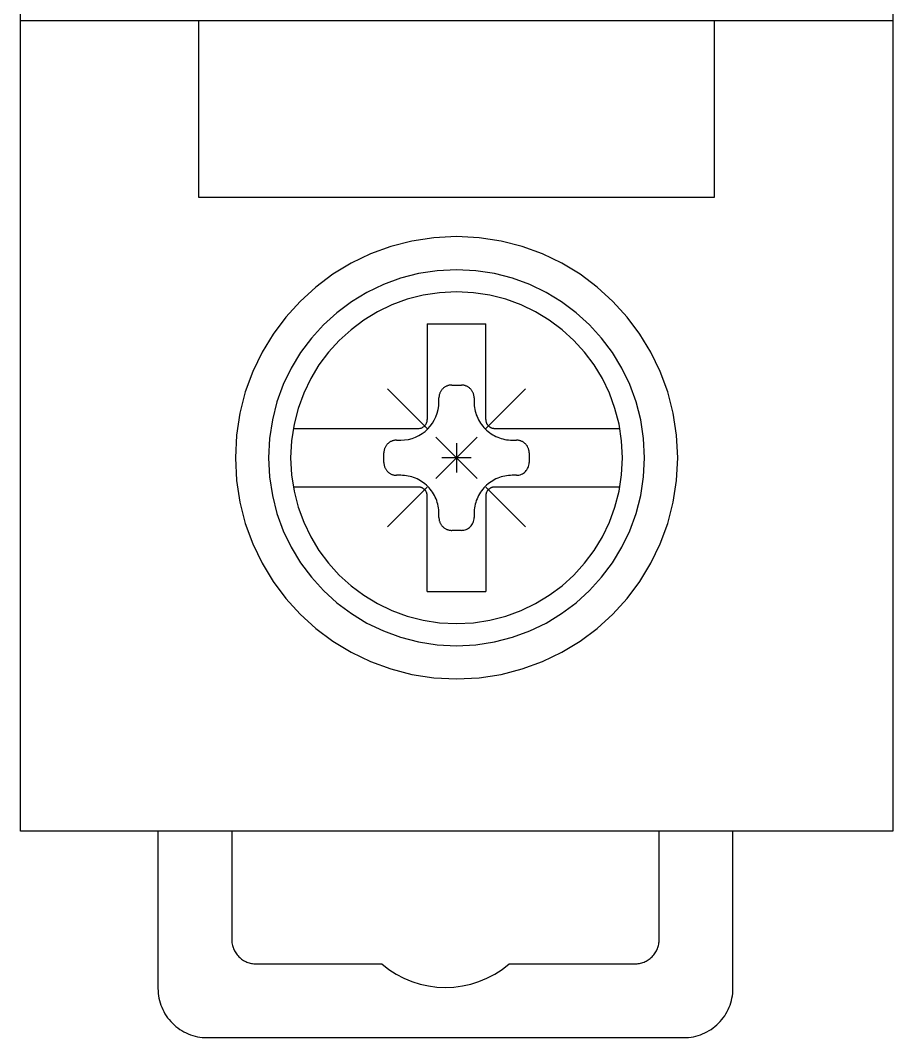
# Model space of a CAD drawing. Header units: millimetres. Extents: x 165 to 751, y 216 to 334.
# Drawn here: x 215.11 to 233.08, y 220.69 to 241.65 of the extents above; entities that cross this region are included whole.
import ezdxf

# ---------------------------------------------------------------- set-up
doc = ezdxf.new("R2010")
doc.units = ezdxf.units.MM

# ---------------------------------------------------------------- blocks, each defined once
blk = doc.blocks.new('*U1905')
for p, q in [((8.986, 0), (8.986, 79.4816)), ((26.958, 79.4816), (26.958, 0)), ((8.986, 16.7063), (26.958, 16.7063)), ((12.6564, 16.7063), (12.6564, 13.0613)), ((23.2877, 13.0613), (23.2877, 16.7063)), ((12.6564, 13.0613), (23.2877, 13.0613)), ((17.0536, 12.1589), (16.6169, 12.0467)), ((17.506, 12.2279), (17.0536, 12.1589)), ((17.972, 12.2513), (17.506, 12.2279)), ((18.4377, 12.2279), (17.972, 12.2513)), ((17.972, 12.2513), (17.972, 12.2513)), ((18.8902, 12.1589), (18.4377, 12.2279)), ((19.3267, 12.0467), (18.8902, 12.1589)), ((16.6169, 12.0467), (16.1984, 11.8934)), ((19.7454, 11.8934), (19.3267, 12.0467)), ((16.1984, 11.8934), (15.8, 11.7016)), ((20.1436, 11.7016), (19.7454, 11.8934)), ((15.8, 11.7016), (15.4244, 11.4734)), ((17.5759, 11.5479), (17.1914, 11.4893)), ((17.972, 11.5678), (17.5759, 11.5479)), ((18.3678, 11.5479), (17.972, 11.5678)), ((17.972, 11.5678), (17.972, 11.5678)), ((18.7524, 11.4893), (18.3678, 11.5479)), ((20.5193, 11.4734), (20.1436, 11.7016)), ((15.4244, 11.4734), (15.0736, 11.2111)), ((16.8202, 11.3939), (16.4644, 11.2636)), ((17.1914, 11.4893), (16.8202, 11.3939)), ((19.1235, 11.3939), (18.7524, 11.4893)), ((19.4794, 11.2636), (19.1235, 11.3939)), ((20.87, 11.2111), (20.5193, 11.4734)), ((15.0736, 11.2111), (14.7502, 10.9169)), ((16.4644, 11.2636), (16.1257, 11.1006)), ((17.972, 11.1122), (17.6224, 11.0947)), ((18.3213, 11.0947), (17.972, 11.1122)), ((17.972, 11.1122), (17.972, 11.1122)), ((19.8178, 11.1006), (19.4794, 11.2636)), ((21.1937, 10.9169), (20.87, 11.2111)), ((14.7502, 10.9169), (14.456, 10.5934)), ((15.8065, 10.9065), (15.5083, 10.6836)), ((16.1257, 11.1006), (15.8065, 10.9065)), ((16.9556, 10.9587), (16.6417, 10.8437)), ((17.2831, 11.0428), (16.9556, 10.9587)), ((17.6224, 11.0947), (17.2831, 11.0428)), ((18.6606, 11.0428), (18.3213, 11.0947)), ((18.988, 10.9587), (18.6606, 11.0428)), ((19.302, 10.8437), (18.988, 10.9587)), ((20.1371, 10.9065), (19.8178, 11.1006)), ((20.4353, 10.6836), (20.1371, 10.9065)), ((21.4876, 10.5934), (21.1937, 10.9169)), ((16.3429, 10.6999), (16.0612, 10.5287)), ((16.6417, 10.8437), (16.3429, 10.6999)), ((19.6006, 10.6999), (19.302, 10.8437)), ((19.8825, 10.5287), (19.6006, 10.6999)), ((14.456, 10.5934), (14.1937, 10.2426)), ((15.5083, 10.6836), (15.2334, 10.4336)), ((16.0612, 10.5287), (15.7981, 10.3321)), ((20.1456, 10.3321), (19.8825, 10.5287)), ((20.7104, 10.4336), (20.4353, 10.6836)), ((21.75, 10.2426), (21.4876, 10.5934)), ((15.2334, 10.4336), (14.9834, 10.1587)), ((15.7981, 10.3321), (15.5556, 10.1114)), ((17.3687, 10.4528), (17.3687, 8.4809)), ((17.3687, 10.4528), (18.5753, 10.4528)), ((18.5753, 8.4809), (18.5753, 10.4528)), ((20.3883, 10.1114), (20.1456, 10.3321)), ((20.9603, 10.1587), (20.7104, 10.4336)), ((14.1937, 10.2426), (13.9655, 9.867)), ((14.9834, 10.1587), (14.7605, 9.8605)), ((15.5556, 10.1114), (15.3349, 9.8689)), ((20.6088, 9.8689), (20.3883, 10.1114)), ((21.1833, 9.8605), (20.9603, 10.1587)), ((21.9782, 9.867), (21.75, 10.2426)), ((13.9655, 9.867), (13.7737, 9.4686)), ((14.7605, 9.8605), (14.5664, 9.5413)), ((15.3349, 9.8689), (15.1383, 9.6058)), ((20.8055, 9.6058), (20.6088, 9.8689)), ((21.3772, 9.5413), (21.1833, 9.8605)), ((22.1702, 9.4686), (21.9782, 9.867)), ((13.7737, 9.4686), (13.6204, 9.0501)), ((14.5664, 9.5413), (14.4034, 9.2026)), ((15.1383, 9.6058), (14.9671, 9.3241)), ((20.9766, 9.3241), (20.8055, 9.6058)), ((21.5404, 9.2026), (21.3772, 9.5413)), ((22.3233, 9.0501), (22.1702, 9.4686)), ((14.9671, 9.3241), (14.8233, 9.0253)), ((21.1206, 9.0253), (20.9766, 9.3241)), ((13.6204, 9.0501), (13.5082, 8.6134)), ((14.4034, 9.2026), (14.2731, 8.8468)), ((14.8233, 9.0253), (14.7083, 8.7114)), ((16.5497, 9.1177), (17.3686, 8.2986)), ((17.6251, 9.0178), (17.6212, 9.0056)), ((17.6299, 9.0297), (17.6251, 9.0178)), ((17.635, 9.0415), (17.6299, 9.0297)), ((17.6407, 9.053), (17.635, 9.0415)), ((17.647, 9.0642), (17.6407, 9.053)), ((17.654, 9.0749), (17.647, 9.0642)), ((17.6613, 9.0855), (17.654, 9.0749)), ((17.6694, 9.0956), (17.6613, 9.0855)), ((17.6778, 9.1054), (17.6694, 9.0956)), ((17.6869, 9.1147), (17.6778, 9.1054)), ((17.6962, 9.1239), (17.6869, 9.1147)), ((17.6869, 9.1147), (17.6869, 9.1147)), ((17.7061, 9.1323), (17.6962, 9.1239)), ((17.7162, 9.1404), (17.7061, 9.1323)), ((17.7268, 9.1476), (17.7162, 9.1404)), ((17.7375, 9.1546), (17.7268, 9.1476)), ((17.7487, 9.1609), (17.7375, 9.1546)), ((17.7602, 9.1666), (17.7487, 9.1609)), ((17.772, 9.1717), (17.7602, 9.1666)), ((17.7839, 9.1765), (17.772, 9.1717)), ((17.7961, 9.1804), (17.7839, 9.1765)), ((17.8084, 9.1839), (17.7961, 9.1804)), ((17.821, 9.1866), (17.8084, 9.1839)), ((17.8336, 9.1889), (17.821, 9.1866)), ((17.8465, 9.1904), (17.8336, 9.1889)), ((17.8594, 9.1913), (17.8465, 9.1904)), ((17.8725, 9.1916), (17.8594, 9.1913)), ((17.8725, 9.1916), (17.8725, 9.1916)), ((17.8725, 9.1916), (18.0716, 9.1916)), ((18.0845, 9.1913), (18.0716, 9.1916)), ((18.0975, 9.1904), (18.0845, 9.1913)), ((18.1102, 9.1889), (18.0975, 9.1904)), ((18.123, 9.1866), (18.1102, 9.1889)), ((18.1354, 9.1839), (18.123, 9.1866)), ((18.1478, 9.1804), (18.1354, 9.1839)), ((18.1599, 9.1765), (18.1478, 9.1804)), ((18.172, 9.1717), (18.1599, 9.1765)), ((18.1836, 9.1666), (18.172, 9.1717)), ((18.1951, 9.1609), (18.1836, 9.1666)), ((18.2062, 9.1546), (18.1951, 9.1609)), ((18.2172, 9.1476), (18.2062, 9.1546)), ((18.2276, 9.1404), (18.2172, 9.1476)), ((18.2379, 9.1323), (18.2276, 9.1404)), ((18.2477, 9.1239), (18.2379, 9.1323)), ((18.2572, 9.1147), (18.2477, 9.1239)), ((18.2661, 9.1054), (18.2572, 9.1147)), ((18.2572, 9.1147), (18.2572, 9.1147)), ((18.2745, 9.0956), (18.2661, 9.1054)), ((18.2824, 9.0855), (18.2745, 9.0956)), ((18.2899, 9.0749), (18.2824, 9.0855)), ((18.2967, 9.0642), (18.2899, 9.0749)), ((18.303, 9.053), (18.2967, 9.0642)), ((18.3087, 9.0415), (18.303, 9.053)), ((18.314, 9.0297), (18.3087, 9.0415)), ((18.3185, 9.0178), (18.314, 9.0297)), ((18.3226, 9.0056), (18.3185, 9.0178)), ((18.5755, 8.2986), (19.3943, 9.1177)), ((21.2353, 8.7114), (21.1206, 9.0253)), ((21.6706, 8.8468), (21.5404, 9.2026)), ((22.4357, 8.6134), (22.3233, 9.0501)), ((14.2731, 8.8468), (14.1777, 8.4756)), ((17.6058, 8.7642), (17.61, 8.8445)), ((17.6103, 8.9423), (17.61, 8.9292)), ((17.61, 8.8445), (17.61, 8.9292)), ((17.6112, 8.9552), (17.6103, 8.9423)), ((17.6127, 8.9681), (17.6112, 8.9552)), ((17.615, 8.9807), (17.6127, 8.9681)), ((17.6177, 8.9933), (17.615, 8.9807)), ((17.6212, 9.0056), (17.6177, 8.9933)), ((18.3259, 8.9933), (18.3226, 9.0056)), ((18.3289, 8.9807), (18.3259, 8.9933)), ((18.331, 8.9681), (18.3289, 8.9807)), ((18.3327, 8.9552), (18.331, 8.9681)), ((18.3336, 8.9423), (18.3327, 8.9552)), ((18.3341, 8.9292), (18.3336, 8.9423)), ((18.3341, 8.9292), (18.3341, 8.8445)), ((18.3341, 8.9292), (18.3341, 8.9292)), ((18.3341, 8.8445), (18.3341, 8.8445)), ((18.3341, 8.8445), (18.335, 8.8056)), ((18.335, 8.8056), (18.3378, 8.7668)), ((21.7661, 8.4756), (21.6706, 8.8468)), ((13.5082, 8.6134), (13.4391, 8.161)), ((14.7083, 8.7114), (14.6242, 8.3839)), ((17.548, 8.5381), (17.5744, 8.6106)), ((17.5744, 8.6106), (17.5939, 8.686)), ((17.5939, 8.686), (17.6058, 8.7642)), ((18.3378, 8.7668), (18.3426, 8.7284)), ((18.3426, 8.7284), (18.3492, 8.6903)), ((18.3492, 8.6903), (18.3576, 8.6528)), ((18.3576, 8.6528), (18.3679, 8.6157)), ((18.3679, 8.6157), (18.3799, 8.5793)), ((21.3196, 8.3839), (21.2353, 8.7114)), ((22.5047, 8.161), (22.4357, 8.6134)), ((14.1777, 8.4756), (14.1191, 8.0911)), ((14.6242, 8.3839), (14.5723, 8.0446)), ((17.3373, 8.3791), (17.3464, 8.3942)), ((17.3464, 8.3942), (17.3542, 8.41)), ((17.3542, 8.41), (17.3603, 8.4269)), ((17.3603, 8.4269), (17.3649, 8.4443)), ((17.3649, 8.4443), (17.3676, 8.4624)), ((17.3676, 8.4624), (17.3687, 8.4809)), ((17.4301, 8.3439), (17.4754, 8.4044)), ((17.4754, 8.4044), (17.5148, 8.4694)), ((17.5148, 8.4694), (17.548, 8.5381)), ((18.3799, 8.5793), (18.3939, 8.5433)), ((18.3939, 8.5433), (18.4093, 8.5083)), ((18.4093, 8.5083), (18.4266, 8.4739)), ((18.4266, 8.4739), (18.4455, 8.4405)), ((18.4455, 8.4405), (18.4662, 8.4078)), ((18.4662, 8.4078), (18.4883, 8.3763)), ((18.5753, 8.4809), (18.5753, 8.4809)), ((18.5753, 8.4809), (18.5754, 8.472)), ((18.5754, 8.472), (18.5761, 8.463)), ((18.5761, 8.463), (18.5771, 8.4542)), ((18.5771, 8.4542), (18.5788, 8.4453)), ((18.5788, 8.4453), (18.5806, 8.4367)), ((18.5806, 8.4367), (18.583, 8.428)), ((18.583, 8.428), (18.5858, 8.4196)), ((18.5858, 8.4196), (18.5891, 8.4112)), ((18.5891, 8.4112), (18.5925, 8.4033)), ((18.5925, 8.4033), (18.5966, 8.3953)), ((18.5966, 8.3953), (18.6009, 8.3876)), ((18.6009, 8.3876), (18.6058, 8.3799)), ((21.3715, 8.0446), (21.3196, 8.3839)), ((21.8247, 8.0911), (21.7661, 8.4756)), ((14.6085, 8.2986), (17.1864, 8.2986)), ((17.1864, 8.2986), (17.2049, 8.2997)), ((17.1864, 8.2986), (17.1864, 8.2986)), ((17.1978, 8.1524), (17.2628, 8.1918)), ((17.2049, 8.2997), (17.2229, 8.3024)), ((17.2229, 8.3024), (17.2403, 8.3069)), ((17.2403, 8.3069), (17.2572, 8.313)), ((17.2572, 8.313), (17.273, 8.3208)), ((17.2628, 8.1918), (17.3233, 8.2372)), ((17.273, 8.3208), (17.2881, 8.3299)), ((17.2881, 8.3299), (17.3021, 8.3404)), ((17.3021, 8.3404), (17.3152, 8.352)), ((17.3152, 8.352), (17.3268, 8.3651)), ((17.3233, 8.2372), (17.3794, 8.2879)), ((17.3268, 8.3651), (17.3373, 8.3791)), ((17.3794, 8.2879), (17.4301, 8.3439)), ((18.4883, 8.3763), (18.5122, 8.3457)), ((18.5122, 8.3457), (18.5376, 8.3163)), ((18.5376, 8.3163), (18.5647, 8.2878)), ((18.5647, 8.2878), (18.5647, 8.2878)), ((18.5647, 8.2878), (18.5929, 8.261)), ((18.5929, 8.261), (18.6223, 8.2356)), ((18.6058, 8.3799), (18.6109, 8.3726)), ((18.6109, 8.3726), (18.6165, 8.3655)), ((18.6165, 8.3655), (18.6223, 8.3587)), ((18.6223, 8.3587), (18.6287, 8.352)), ((18.6223, 8.2356), (18.6528, 8.2119)), ((18.6287, 8.352), (18.6287, 8.352)), ((18.6287, 8.352), (18.6351, 8.3459)), ((18.6351, 8.3459), (18.6419, 8.34)), ((18.6419, 8.34), (18.649, 8.3345)), ((18.649, 8.3345), (18.6564, 8.3293)), ((18.6528, 8.2119), (18.6845, 8.1896)), ((18.6564, 8.3293), (18.6638, 8.3246)), ((18.6638, 8.3246), (18.6716, 8.3202)), ((18.6716, 8.3202), (18.6796, 8.3162)), ((18.6796, 8.3162), (18.6878, 8.3125)), ((18.6845, 8.1896), (18.717, 8.169)), ((18.6878, 8.3125), (18.696, 8.3094)), ((18.696, 8.3094), (18.7044, 8.3066)), ((18.7044, 8.3066), (18.713, 8.3043)), ((18.713, 8.3043), (18.7218, 8.3022)), ((18.7218, 8.3022), (18.7305, 8.3007)), ((18.7305, 8.3007), (18.7395, 8.2995)), ((18.7395, 8.2995), (18.7485, 8.2989)), ((18.7485, 8.2989), (18.7576, 8.2986)), ((18.7576, 8.2986), (21.3355, 8.2986)), ((13.4391, 8.161), (13.4157, 7.695)), ((14.1191, 8.0911), (14.0992, 7.695)), ((14.5723, 8.0446), (14.5548, 7.695)), ((16.5433, 7.971), (16.5349, 7.9612)), ((16.5524, 7.9803), (16.5433, 7.971)), ((16.5617, 7.9894), (16.5524, 7.9803)), ((16.5524, 7.9803), (16.5524, 7.9803)), ((16.5715, 7.9978), (16.5617, 7.9894)), ((16.5816, 8.0059), (16.5715, 7.9978)), ((16.5922, 8.0132), (16.5816, 8.0059)), ((16.6029, 8.0202), (16.5922, 8.0132)), ((16.6141, 8.0265), (16.6029, 8.0202)), ((16.6256, 8.0322), (16.6141, 8.0265)), ((16.6374, 8.0373), (16.6256, 8.0322)), ((16.6493, 8.0421), (16.6374, 8.0373)), ((16.6615, 8.046), (16.6493, 8.0421)), ((16.6738, 8.0495), (16.6615, 8.046)), ((16.6864, 8.0522), (16.6738, 8.0495)), ((16.699, 8.0545), (16.6864, 8.0522)), ((16.7119, 8.056), (16.699, 8.0545)), ((16.7248, 8.0569), (16.7119, 8.056)), ((16.7379, 8.0572), (16.7248, 8.0569)), ((16.7379, 8.0572), (16.8227, 8.0572)), ((16.7379, 8.0572), (16.7379, 8.0572)), ((16.8227, 8.0572), (16.903, 8.0614)), ((16.8227, 8.0572), (16.8227, 8.0572)), ((16.903, 8.0614), (16.9812, 8.0733)), ((16.9812, 8.0733), (17.0566, 8.0928)), ((17.0566, 8.0928), (17.1291, 8.1192)), ((17.1291, 8.1192), (17.1978, 8.1524)), ((17.5454, 7.2682), (18.3987, 8.1218)), ((17.5454, 8.1218), (18.3987, 7.2682)), ((17.9721, 7.9968), (17.972, 7.3933)), ((18.717, 8.169), (18.7505, 8.1501)), ((18.7505, 8.1501), (18.7848, 8.1328)), ((18.7848, 8.1328), (18.82, 8.1172)), ((18.82, 8.1172), (18.8557, 8.1034)), ((18.8557, 8.1034), (18.8922, 8.0914)), ((18.8922, 8.0914), (18.9292, 8.0812)), ((18.9292, 8.0812), (18.967, 8.0725)), ((18.967, 8.0725), (19.0049, 8.0659)), ((19.0049, 8.0659), (19.0435, 8.0611)), ((19.0435, 8.0611), (19.0823, 8.0583)), ((19.0823, 8.0583), (19.1214, 8.0572)), ((19.1214, 8.0572), (19.2061, 8.0572)), ((19.219, 8.0569), (19.2061, 8.0572)), ((19.232, 8.056), (19.219, 8.0569)), ((19.2447, 8.0545), (19.232, 8.056)), ((19.2575, 8.0522), (19.2447, 8.0545)), ((19.2699, 8.0495), (19.2575, 8.0522)), ((19.2823, 8.046), (19.2699, 8.0495)), ((19.2944, 8.0421), (19.2823, 8.046)), ((19.3065, 8.0373), (19.2944, 8.0421)), ((19.3181, 8.0322), (19.3065, 8.0373)), ((19.3296, 8.0265), (19.3181, 8.0322)), ((19.3407, 8.0202), (19.3296, 8.0265)), ((19.3517, 8.0132), (19.3407, 8.0202)), ((19.3621, 8.0059), (19.3517, 8.0132)), ((19.3724, 7.9978), (19.3621, 8.0059)), ((19.3822, 7.9894), (19.3724, 7.9978)), ((19.3917, 7.9803), (19.3822, 7.9894)), ((19.4006, 7.971), (19.3917, 7.9803)), ((19.3917, 7.9803), (19.3917, 7.9803)), ((19.409, 7.9612), (19.4006, 7.971)), ((21.3892, 7.695), (21.3715, 8.0446)), ((21.8448, 7.695), (21.8247, 8.0911)), ((22.5283, 7.695), (22.5047, 8.161)), ((16.4758, 7.8079), (16.4755, 7.7948)), ((16.4755, 7.5953), (16.4755, 7.7948)), ((16.4767, 7.8208), (16.4758, 7.8079)), ((16.4782, 7.8337), (16.4767, 7.8208)), ((16.4805, 7.8463), (16.4782, 7.8337)), ((16.4832, 7.8589), (16.4805, 7.8463)), ((16.4867, 7.8712), (16.4832, 7.8589)), ((16.4906, 7.8834), (16.4867, 7.8712)), ((16.4954, 7.8953), (16.4906, 7.8834)), ((16.5005, 7.9071), (16.4954, 7.8953)), ((16.5062, 7.9186), (16.5005, 7.9071)), ((16.5125, 7.9298), (16.5062, 7.9186)), ((16.5195, 7.9405), (16.5125, 7.9298)), ((16.5268, 7.9511), (16.5195, 7.9405)), ((16.5349, 7.9612), (16.5268, 7.9511)), ((19.4169, 7.9511), (19.409, 7.9612)), ((19.4244, 7.9405), (19.4169, 7.9511)), ((19.4312, 7.9298), (19.4244, 7.9405)), ((19.4375, 7.9186), (19.4312, 7.9298)), ((19.4432, 7.9071), (19.4375, 7.9186)), ((19.4486, 7.8953), (19.4432, 7.9071)), ((19.4531, 7.8834), (19.4486, 7.8953)), ((19.4571, 7.8712), (19.4531, 7.8834)), ((19.4604, 7.8589), (19.4571, 7.8712)), ((19.4634, 7.8463), (19.4604, 7.8589)), ((19.4655, 7.8337), (19.4634, 7.8463)), ((19.4672, 7.8208), (19.4655, 7.8337)), ((19.4681, 7.8079), (19.4672, 7.8208)), ((19.4686, 7.7948), (19.4681, 7.8079)), ((19.4686, 7.7948), (19.4686, 7.7948)), ((19.4686, 7.7948), (19.4686, 7.5953)), ((13.4157, 7.695), (13.4157, 7.695)), ((13.4157, 7.695), (13.4391, 7.2293)), ((14.0992, 7.695), (14.0992, 7.695)), ((14.0992, 7.695), (14.1191, 7.2992)), ((14.5548, 7.695), (14.5548, 7.695)), ((14.5548, 7.695), (14.5723, 7.3457)), ((16.4755, 7.5953), (16.4755, 7.5953)), ((16.4755, 7.5953), (16.4758, 7.5824)), ((16.4758, 7.5824), (16.4767, 7.5694)), ((16.4767, 7.5694), (16.4782, 7.5567)), ((16.4782, 7.5567), (16.4805, 7.5439)), ((18.2738, 7.695), (17.6703, 7.6951)), ((19.4632, 7.5425), (19.4671, 7.5686)), ((19.4671, 7.5686), (19.4686, 7.5953)), ((21.3715, 7.3457), (21.3892, 7.695)), ((21.3892, 7.695), (21.3892, 7.695)), ((21.8247, 7.2992), (21.8448, 7.695)), ((21.8448, 7.695), (21.8448, 7.695)), ((22.5047, 7.2293), (22.5283, 7.695)), ((22.5283, 7.695), (22.5283, 7.695)), ((14.5723, 7.3457), (14.6242, 7.0064)), ((16.4805, 7.5439), (16.4832, 7.5315)), ((16.4832, 7.5315), (16.4867, 7.5191)), ((16.4867, 7.5191), (16.4906, 7.507)), ((16.4906, 7.507), (16.4954, 7.4949)), ((16.4954, 7.4949), (16.5005, 7.4833)), ((16.5005, 7.4833), (16.5062, 7.4718)), ((16.5062, 7.4718), (16.5125, 7.4607)), ((16.5125, 7.4607), (16.5195, 7.4497)), ((16.5195, 7.4497), (16.5268, 7.4393)), ((16.5268, 7.4393), (16.5349, 7.429)), ((16.5349, 7.429), (16.5433, 7.4192)), ((16.5433, 7.4192), (16.5524, 7.4097)), ((16.5524, 7.4097), (16.5524, 7.4097)), ((16.5524, 7.4097), (16.5617, 7.4008)), ((16.5617, 7.4008), (16.5715, 7.3924)), ((16.5715, 7.3924), (16.5816, 7.3845)), ((16.5816, 7.3845), (16.5922, 7.377)), ((16.5922, 7.377), (16.6029, 7.3702)), ((16.6029, 7.3702), (16.6141, 7.3639)), ((16.6141, 7.3639), (16.6256, 7.3582)), ((16.6256, 7.3582), (16.6374, 7.3529)), ((16.6374, 7.3529), (16.6493, 7.3484)), ((16.6493, 7.3484), (16.6615, 7.3444)), ((16.6615, 7.3444), (16.6738, 7.3411)), ((16.6738, 7.3411), (16.6864, 7.3381)), ((16.6864, 7.3381), (16.699, 7.336)), ((16.699, 7.336), (16.7119, 7.3343)), ((19.2328, 7.3344), (19.2589, 7.3383)), ((19.2589, 7.3383), (19.284, 7.3449)), ((19.284, 7.3449), (19.3082, 7.3536)), ((19.3082, 7.3536), (19.331, 7.3648)), ((19.331, 7.3648), (19.3527, 7.3779)), ((19.3527, 7.3779), (19.3729, 7.393)), ((19.3729, 7.393), (19.3917, 7.4098)), ((19.3917, 7.4098), (19.4085, 7.4285)), ((19.4085, 7.4285), (19.4236, 7.4487)), ((19.4236, 7.4487), (19.4367, 7.4704)), ((19.4367, 7.4704), (19.4479, 7.4932)), ((19.4479, 7.4932), (19.4566, 7.5174)), ((19.4566, 7.5174), (19.4632, 7.5425)), ((21.3196, 7.0064), (21.3715, 7.3457)), ((13.4391, 7.2293), (13.5081, 6.7769)), ((14.1191, 7.2992), (14.1777, 6.9146)), ((16.7119, 7.3343), (16.7248, 7.3334)), ((16.7248, 7.3334), (16.7379, 7.3329)), ((16.8227, 7.3329), (16.7379, 7.3329)), ((16.8616, 7.332), (16.8227, 7.3329)), ((16.9004, 7.3292), (16.8616, 7.332)), ((16.9388, 7.3244), (16.9004, 7.3292)), ((16.9769, 7.3177), (16.9388, 7.3244)), ((17.0144, 7.3093), (16.9769, 7.3177)), ((17.0515, 7.299), (17.0144, 7.3093)), ((17.0879, 7.287), (17.0515, 7.299)), ((17.1239, 7.273), (17.0879, 7.287)), ((17.1589, 7.2576), (17.1239, 7.273)), ((17.1933, 7.2403), (17.1589, 7.2576)), ((17.2267, 7.2214), (17.1933, 7.2403)), ((17.2594, 7.2007), (17.2267, 7.2214)), ((17.291, 7.1786), (17.2594, 7.2007)), ((17.3216, 7.1547), (17.291, 7.1786)), ((17.351, 7.1294), (17.3216, 7.1547)), ((17.3794, 7.1023), (17.351, 7.1294)), ((18.5929, 7.1294), (18.5647, 7.1023)), ((18.6223, 7.1547), (18.5929, 7.1294)), ((18.6528, 7.1786), (18.6223, 7.1547)), ((18.6845, 7.2007), (18.6528, 7.1786)), ((18.717, 7.2214), (18.6845, 7.2007)), ((18.7505, 7.2403), (18.717, 7.2214)), ((18.7848, 7.2576), (18.7505, 7.2403)), ((18.82, 7.273), (18.7848, 7.2576)), ((18.8557, 7.287), (18.82, 7.273)), ((18.8922, 7.299), (18.8557, 7.287)), ((18.9292, 7.3093), (18.8922, 7.299)), ((18.967, 7.3177), (18.9292, 7.3093)), ((19.0049, 7.3244), (18.967, 7.3177)), ((19.0435, 7.3292), (19.0049, 7.3244)), ((19.0823, 7.332), (19.0435, 7.3292)), ((19.1214, 7.3329), (19.0823, 7.332)), ((19.2061, 7.3329), (19.1214, 7.3329)), ((19.1214, 7.3329), (19.1214, 7.3329)), ((19.2061, 7.3329), (19.2328, 7.3344)), ((19.2061, 7.3329), (19.2061, 7.3329)), ((21.7661, 6.9146), (21.8247, 7.2992)), ((22.4357, 6.7768), (22.5047, 7.2293)), ((17.1864, 7.0914), (14.6085, 7.0914)), ((14.6242, 7.0064), (14.7083, 6.679)), ((16.5497, 6.2724), (17.3686, 7.0914)), ((17.1952, 7.0913), (17.1864, 7.0914)), ((17.2042, 7.0906), (17.1952, 7.0913)), ((17.213, 7.0896), (17.2042, 7.0906)), ((17.222, 7.0879), (17.213, 7.0896)), ((17.2306, 7.0861), (17.222, 7.0879)), ((17.2393, 7.0837), (17.2306, 7.0861)), ((17.2477, 7.0809), (17.2393, 7.0837)), ((17.2561, 7.0776), (17.2477, 7.0809)), ((17.264, 7.0742), (17.2561, 7.0776)), ((17.272, 7.0701), (17.264, 7.0742)), ((17.2797, 7.0658), (17.272, 7.0701)), ((17.2874, 7.0609), (17.2797, 7.0658)), ((17.2947, 7.0558), (17.2874, 7.0609)), ((17.3018, 7.0502), (17.2947, 7.0558)), ((17.3086, 7.0444), (17.3018, 7.0502)), ((17.3153, 7.038), (17.3086, 7.0444)), ((17.3214, 7.0316), (17.3153, 7.038)), ((17.3153, 7.038), (17.3153, 7.038)), ((17.3273, 7.0248), (17.3214, 7.0316)), ((17.3328, 7.0178), (17.3273, 7.0248)), ((17.338, 7.0104), (17.3328, 7.0178)), ((17.3427, 7.003), (17.338, 7.0104)), ((17.3471, 6.9952), (17.3427, 7.003)), ((17.3511, 6.9872), (17.3471, 6.9952)), ((17.3548, 6.979), (17.3511, 6.9872)), ((17.3579, 6.9708), (17.3548, 6.979)), ((17.3607, 6.9624), (17.3579, 6.9708)), ((17.363, 6.9538), (17.3607, 6.9624)), ((17.3651, 6.945), (17.363, 6.9538)), ((17.3666, 6.9363), (17.3651, 6.945)), ((17.3678, 6.9273), (17.3666, 6.9363)), ((17.3684, 6.9183), (17.3678, 6.9273)), ((17.3687, 6.9092), (17.3684, 6.9183)), ((17.4062, 7.0741), (17.3794, 7.1023)), ((17.3794, 7.1023), (17.3794, 7.1023)), ((17.4316, 7.0446), (17.4062, 7.0741)), ((17.4553, 7.0141), (17.4316, 7.0446)), ((17.4776, 6.9824), (17.4553, 7.0141)), ((17.4982, 6.9499), (17.4776, 6.9824)), ((17.5171, 6.9164), (17.4982, 6.9499)), ((18.4455, 6.9499), (18.4266, 6.9164)), ((18.4662, 6.9824), (18.4455, 6.9499)), ((18.4883, 7.0141), (18.4662, 6.9824)), ((18.5122, 7.0446), (18.4883, 7.0141)), ((18.5376, 7.0741), (18.5122, 7.0446)), ((18.5647, 7.1023), (18.5376, 7.0741)), ((18.5647, 7.1023), (18.5647, 7.1023)), ((18.5754, 6.9183), (18.5753, 6.9092)), ((18.5761, 6.9273), (18.5754, 6.9183)), ((18.5755, 7.0914), (19.3943, 6.2724)), ((18.5771, 6.9363), (18.5761, 6.9273)), ((18.5788, 6.945), (18.5771, 6.9363)), ((18.5806, 6.9538), (18.5788, 6.945)), ((18.583, 6.9624), (18.5806, 6.9538)), ((18.5858, 6.9708), (18.583, 6.9624)), ((18.5891, 6.979), (18.5858, 6.9708)), ((18.5925, 6.9872), (18.5891, 6.979)), ((18.5966, 6.9952), (18.5925, 6.9872)), ((18.6009, 7.003), (18.5966, 6.9952)), ((18.6058, 7.0104), (18.6009, 7.003)), ((18.6109, 7.0178), (18.6058, 7.0104)), ((18.6165, 7.0248), (18.6109, 7.0178)), ((18.6223, 7.0316), (18.6165, 7.0248)), ((18.6287, 7.038), (18.6223, 7.0316)), ((18.6351, 7.0444), (18.6287, 7.038)), ((18.6287, 7.038), (18.6287, 7.038)), ((18.6419, 7.0502), (18.6351, 7.0444)), ((18.649, 7.0558), (18.6419, 7.0502)), ((18.6564, 7.0609), (18.649, 7.0558)), ((18.6638, 7.0658), (18.6564, 7.0609)), ((18.6716, 7.0701), (18.6638, 7.0658)), ((18.6796, 7.0742), (18.6716, 7.0701)), ((18.6878, 7.0776), (18.6796, 7.0742)), ((18.696, 7.0809), (18.6878, 7.0776)), ((18.7044, 7.0837), (18.696, 7.0809)), ((18.713, 7.0861), (18.7044, 7.0837)), ((18.7218, 7.0879), (18.713, 7.0861)), ((18.7305, 7.0896), (18.7218, 7.0879)), ((18.7395, 7.0906), (18.7305, 7.0896)), ((18.7485, 7.0913), (18.7395, 7.0906)), ((18.7576, 7.0914), (18.7485, 7.0913)), ((18.7576, 7.0914), (18.7576, 7.0914)), ((21.3355, 7.0914), (18.7576, 7.0914)), ((21.2353, 6.679), (21.3196, 7.0064)), ((13.5081, 6.7769), (13.6203, 6.3404)), ((14.1777, 6.9146), (14.2731, 6.5435)), ((17.3687, 6.9092), (17.3687, 6.9092)), ((17.3687, 4.9372), (17.3687, 6.9092)), ((17.5344, 6.8821), (17.5171, 6.9164)), ((17.55, 6.8469), (17.5344, 6.8821)), ((17.5638, 6.8112), (17.55, 6.8469)), ((17.5758, 6.7747), (17.5638, 6.8112)), ((17.586, 6.7377), (17.5758, 6.7747)), ((17.5947, 6.7), (17.586, 6.7377)), ((18.3576, 6.7377), (18.3492, 6.7)), ((18.3679, 6.7747), (18.3576, 6.7377)), ((18.3799, 6.8112), (18.3679, 6.7747)), ((18.3939, 6.8469), (18.3799, 6.8112)), ((18.4093, 6.8821), (18.3939, 6.8469)), ((18.4266, 6.9164), (18.4093, 6.8821)), ((18.5753, 6.9092), (18.5753, 4.9372)), ((21.6706, 6.5435), (21.7661, 6.9146)), ((22.3233, 6.3403), (22.4357, 6.7768)), ((14.2731, 6.5435), (14.4034, 6.1876)), ((14.7083, 6.679), (14.8233, 6.365)), ((17.6013, 6.6621), (17.5947, 6.7)), ((17.6061, 6.6235), (17.6013, 6.6621)), ((17.6089, 6.5847), (17.6061, 6.6235)), ((17.61, 6.5455), (17.6089, 6.5847)), ((17.61, 6.4609), (17.61, 6.5455)), ((17.61, 6.5455), (17.61, 6.5455)), ((18.335, 6.5847), (18.3341, 6.5455)), ((18.3341, 6.5455), (18.3341, 6.4609)), ((18.3378, 6.6235), (18.335, 6.5847)), ((18.3426, 6.6621), (18.3378, 6.6235)), ((18.3492, 6.7), (18.3426, 6.6621)), ((21.1206, 6.365), (21.2353, 6.679)), ((21.5404, 6.1876), (21.6706, 6.5435)), ((13.6203, 6.3404), (13.7736, 5.9217)), ((14.8233, 6.365), (14.9671, 6.0664)), ((17.61, 6.4609), (17.61, 6.4609)), ((17.61, 6.4609), (17.6103, 6.448)), ((17.6103, 6.448), (17.6112, 6.4351)), ((17.6112, 6.4351), (17.6127, 6.4224)), ((17.6127, 6.4224), (17.615, 6.4096)), ((17.615, 6.4096), (17.6177, 6.3972)), ((17.6177, 6.3972), (17.6212, 6.3848)), ((17.6212, 6.3848), (17.6251, 6.3727)), ((17.6251, 6.3727), (17.6299, 6.3606)), ((17.6299, 6.3606), (17.635, 6.349)), ((17.635, 6.349), (17.6407, 6.3375)), ((17.6407, 6.3375), (17.647, 6.3264)), ((17.647, 6.3264), (17.654, 6.3154)), ((17.654, 6.3154), (17.6613, 6.305)), ((17.6613, 6.305), (17.6694, 6.2947)), ((17.6694, 6.2947), (17.6778, 6.2849)), ((18.2571, 6.2754), (18.2739, 6.2942)), ((18.2739, 6.2942), (18.2891, 6.3144)), ((18.2891, 6.3144), (18.3022, 6.3361)), ((18.3022, 6.3361), (18.3134, 6.3589)), ((18.3134, 6.3589), (18.3221, 6.3831)), ((18.3221, 6.3831), (18.3287, 6.4082)), ((18.3287, 6.4082), (18.3326, 6.4342)), ((18.3326, 6.4342), (18.3341, 6.4609)), ((20.9766, 6.0664), (21.1206, 6.365)), ((22.1702, 5.9216), (22.3233, 6.3403)), ((14.4034, 6.1876), (14.5664, 5.8492)), ((17.6778, 6.2849), (17.6869, 6.2754)), ((17.6869, 6.2754), (17.6869, 6.2754)), ((17.6869, 6.2754), (17.6962, 6.2665)), ((17.6962, 6.2665), (17.7061, 6.2581)), ((17.7061, 6.2581), (17.7162, 6.2502)), ((17.7162, 6.2502), (17.7268, 6.2427)), ((17.7268, 6.2427), (17.7375, 6.2359)), ((17.7375, 6.2359), (17.7487, 6.2296)), ((17.7487, 6.2296), (17.7602, 6.2239)), ((17.7602, 6.2239), (17.772, 6.2186)), ((17.772, 6.2186), (17.7839, 6.2141)), ((17.7839, 6.2141), (17.7961, 6.21)), ((17.7961, 6.21), (17.8084, 6.2067)), ((17.8084, 6.2067), (17.821, 6.2037)), ((17.821, 6.2037), (17.8336, 6.2016)), ((17.8336, 6.2016), (17.8465, 6.1999)), ((17.8465, 6.1999), (17.8594, 6.199)), ((17.8594, 6.199), (17.8725, 6.1985)), ((18.0716, 6.1985), (17.8725, 6.1985)), ((18.0716, 6.1985), (18.0983, 6.2)), ((18.0716, 6.1985), (18.0716, 6.1985)), ((18.0983, 6.2), (18.1243, 6.2039)), ((18.1243, 6.2039), (18.1494, 6.2105)), ((18.1494, 6.2105), (18.1736, 6.2192)), ((18.1736, 6.2192), (18.1964, 6.2304)), ((18.1964, 6.2304), (18.2181, 6.2435)), ((18.2181, 6.2435), (18.2383, 6.2586)), ((18.2383, 6.2586), (18.2571, 6.2754)), ((21.3772, 5.8492), (21.5404, 6.1876)), ((13.7736, 5.9217), (13.9654, 5.5235)), ((14.9671, 6.0664), (15.1383, 5.7845)), ((20.8055, 5.7845), (20.9766, 6.0664)), ((21.9782, 5.5234), (22.1702, 5.9216)), ((14.5664, 5.8492), (14.7605, 5.5299)), ((15.1383, 5.7845), (15.3349, 5.5214)), ((20.6088, 5.5214), (20.8055, 5.7845)), ((21.1833, 5.5299), (21.3772, 5.8492)), ((13.9654, 5.5235), (14.1936, 5.1478)), ((14.7605, 5.5299), (14.9834, 5.2317)), ((15.3349, 5.5214), (15.5556, 5.2787)), ((20.3883, 5.2787), (20.6088, 5.5214)), ((20.9603, 5.2317), (21.1833, 5.5299)), ((21.75, 5.1477), (21.9782, 5.5234)), ((15.5556, 5.2787), (15.7981, 5.0582)), ((20.1456, 5.0582), (20.3883, 5.2787)), ((14.1936, 5.1478), (14.4559, 4.7971)), ((14.9834, 5.2317), (15.2334, 4.9566)), ((15.7981, 5.0582), (16.0612, 4.8615)), ((19.8825, 4.8615), (20.1456, 5.0582)), ((20.7104, 4.9566), (20.9603, 5.2317)), ((21.4876, 4.797), (21.75, 5.1477)), ((15.2334, 4.9566), (15.5083, 4.7067)), ((16.0612, 4.8615), (16.3429, 4.6904)), ((17.3687, 4.9372), (18.5753, 4.9372)), ((19.6006, 4.6904), (19.8825, 4.8615)), ((20.4353, 4.7067), (20.7104, 4.9566)), ((14.4559, 4.7971), (14.7501, 4.4734)), ((15.5083, 4.7067), (15.8065, 4.4837)), ((16.3429, 4.6904), (16.6417, 4.5464)), ((19.302, 4.5464), (19.6006, 4.6904)), ((20.1371, 4.4837), (20.4353, 4.7067)), ((21.1937, 4.4733), (21.4876, 4.797)), ((14.7501, 4.4734), (15.0736, 4.1795)), ((15.8065, 4.4837), (16.1257, 4.2898)), ((16.6417, 4.5464), (16.9556, 4.4317)), ((16.9556, 4.4317), (17.2831, 4.3474)), ((18.6606, 4.3474), (18.988, 4.4317)), ((18.988, 4.4317), (19.302, 4.5464)), ((19.8178, 4.2898), (20.1371, 4.4837)), ((20.87, 4.1794), (21.1937, 4.4733)), ((16.1257, 4.2898), (16.4644, 4.1266)), ((17.2831, 4.3474), (17.6224, 4.2955)), ((17.6224, 4.2955), (17.972, 4.2778)), ((17.972, 4.2778), (18.3213, 4.2955)), ((17.972, 4.2778), (17.972, 4.2778)), ((18.3213, 4.2955), (18.6606, 4.3474)), ((19.4794, 4.1266), (19.8178, 4.2898)), ((15.0736, 4.1795), (15.4244, 3.9171)), ((16.4644, 4.1266), (16.8202, 3.9964)), ((16.8202, 3.9964), (17.1914, 3.9009)), ((18.7524, 3.9009), (19.1235, 3.9964)), ((19.1235, 3.9964), (19.4794, 4.1266)), ((20.5193, 3.917), (20.87, 4.1794)), ((15.4244, 3.9171), (15.8, 3.6889)), ((17.1914, 3.9009), (17.5759, 3.8423)), ((17.5759, 3.8423), (17.972, 3.8222)), ((17.972, 3.8222), (18.3678, 3.8423)), ((17.972, 3.8222), (17.972, 3.8222)), ((18.3678, 3.8423), (18.7524, 3.9009)), ((20.1436, 3.6888), (20.5193, 3.917)), ((15.8, 3.6889), (16.1984, 3.4969)), ((19.7454, 3.4968), (20.1436, 3.6888)), ((16.1984, 3.4969), (16.6169, 3.3438)), ((19.3267, 3.3437), (19.7454, 3.4968)), ((16.6169, 3.3438), (17.0536, 3.2314)), ((17.0536, 3.2314), (17.506, 3.1624)), ((17.506, 3.1624), (17.972, 3.1387)), ((17.972, 3.1387), (18.4377, 3.1623)), ((18.4377, 3.1623), (18.8901, 3.2313)), ((18.8901, 3.2313), (19.3267, 3.3437)), ((17.972, 3.1387), (17.972, 3.1387)), ((26.958, 0), (8.986, 0)), ((11.8211, 0), (11.8211, -3.2401)), ((13.3398, 0), (13.3398, -2.2276)), ((22.1486, -2.2276), (22.1486, 0)), ((23.6673, -3.2401), (23.6673, 0)), ((13.3398, -2.2276), (13.3398, -2.2276)), ((13.3398, -2.2276), (13.3404, -2.2525)), ((13.3404, -2.2525), (13.3422, -2.2775)), ((13.3422, -2.2775), (13.3452, -2.3022)), ((13.3452, -2.3022), (13.3495, -2.3267)), ((22.1387, -2.3267), (22.1429, -2.3022)), ((22.1429, -2.3022), (22.146, -2.2775)), ((22.146, -2.2775), (22.1478, -2.2525)), ((22.1478, -2.2525), (22.1486, -2.2276)), ((13.3495, -2.3267), (13.3549, -2.3508)), ((13.3549, -2.3508), (13.3615, -2.3746)), ((13.3615, -2.3746), (13.3693, -2.3981)), ((13.3693, -2.3981), (13.3783, -2.4212)), ((13.3783, -2.4212), (13.3882, -2.4437)), ((13.3882, -2.4437), (13.3993, -2.4658)), ((13.3993, -2.4658), (13.4113, -2.4873)), ((13.4113, -2.4873), (13.4247, -2.5083)), ((13.4247, -2.5083), (13.4389, -2.5284)), ((22.049, -2.5284), (22.0634, -2.5083)), ((22.0634, -2.5083), (22.0766, -2.4873)), ((22.0766, -2.4873), (22.0888, -2.4658)), ((22.0888, -2.4658), (22.0999, -2.4437)), ((22.0999, -2.4437), (22.11, -2.4212)), ((22.11, -2.4212), (22.1188, -2.3981)), ((22.1188, -2.3981), (22.1266, -2.3746)), ((22.1266, -2.3746), (22.1332, -2.3508)), ((22.1332, -2.3508), (22.1387, -2.3267)), ((13.4389, -2.5284), (13.4543, -2.5482)), ((13.4543, -2.5482), (13.4706, -2.5671)), ((13.4706, -2.5671), (13.4881, -2.5855)), ((13.4881, -2.5855), (13.4881, -2.5855)), ((13.4881, -2.5855), (13.5062, -2.6027)), ((13.5062, -2.6027), (13.5251, -2.619)), ((13.5251, -2.619), (13.5447, -2.6342)), ((13.5447, -2.6342), (13.5651, -2.6486)), ((13.5651, -2.6486), (13.5859, -2.6618)), ((13.5859, -2.6618), (13.6075, -2.674)), ((13.6075, -2.674), (13.6295, -2.6851)), ((13.6295, -2.6851), (13.6522, -2.6952)), ((13.6522, -2.6952), (13.6751, -2.704)), ((13.6751, -2.704), (13.6986, -2.7118)), ((13.6986, -2.7118), (13.7224, -2.7184)), ((13.7224, -2.7184), (13.7467, -2.7239)), ((13.7467, -2.7239), (13.7711, -2.7281)), ((21.7169, -2.7281), (21.7414, -2.7239)), ((21.7414, -2.7239), (21.7655, -2.7184)), ((21.7655, -2.7184), (21.7894, -2.7118)), ((21.7894, -2.7118), (21.8129, -2.704)), ((21.8129, -2.704), (21.836, -2.6952)), ((21.836, -2.6952), (21.8585, -2.6851)), ((21.8585, -2.6851), (21.8806, -2.674)), ((21.8806, -2.674), (21.9021, -2.6618)), ((21.9021, -2.6618), (21.9231, -2.6486)), ((21.9231, -2.6486), (21.9432, -2.6342)), ((21.9432, -2.6342), (21.963, -2.619)), ((21.963, -2.619), (21.9819, -2.6027)), ((21.9819, -2.6027), (22.0003, -2.5855)), ((22.0003, -2.5855), (22.0175, -2.5671)), ((22.0003, -2.5855), (22.0003, -2.5855)), ((22.0175, -2.5671), (22.0338, -2.5482)), ((22.0338, -2.5482), (22.049, -2.5284)), ((13.7711, -2.7281), (13.7959, -2.7312)), ((13.7959, -2.7312), (13.8209, -2.733)), ((13.8209, -2.733), (13.8461, -2.7338)), ((13.8461, -2.7338), (16.4303, -2.7338)), ((16.4303, -2.7338), (16.4303, -2.7338)), ((16.4303, -2.7338), (16.5761, -2.8471)), ((16.5761, -2.8471), (16.7293, -2.9455)), ((18.7588, -2.9455), (18.912, -2.8471)), ((18.912, -2.8471), (19.0581, -2.7338)), ((19.0581, -2.7338), (21.6423, -2.7338)), ((21.6423, -2.7338), (21.6672, -2.733)), ((21.6423, -2.7338), (21.6423, -2.7338)), ((21.6672, -2.733), (21.6922, -2.7312)), ((21.6922, -2.7312), (21.7169, -2.7281)), ((16.7293, -2.9455), (16.8888, -3.0286)), ((16.8888, -3.0286), (17.0537, -3.0968)), ((17.0537, -3.0968), (17.2225, -3.1496)), ((18.2654, -3.1496), (18.4344, -3.0968)), ((18.4344, -3.0968), (18.5992, -3.0286)), ((18.5992, -3.0286), (18.7588, -2.9455)), ((11.8211, -3.2401), (11.8211, -3.2401)), ((11.8211, -3.2401), (11.8223, -3.2902)), ((11.8223, -3.2902), (11.8259, -3.3401)), ((11.8259, -3.3401), (11.8319, -3.3895)), ((17.2225, -3.1496), (17.3946, -3.1876)), ((17.3946, -3.1876), (17.5688, -3.2102)), ((17.5688, -3.2102), (17.7441, -3.2179)), ((17.7441, -3.2179), (17.9192, -3.2102)), ((17.9192, -3.2102), (18.0934, -3.1876)), ((18.0934, -3.1876), (18.2654, -3.1496)), ((23.656, -3.3895), (23.6623, -3.3401)), ((23.6623, -3.3401), (23.6659, -3.2902)), ((23.6659, -3.2902), (23.6673, -3.2401)), ((11.8319, -3.3895), (11.8406, -3.4384)), ((11.8406, -3.4384), (11.8514, -3.4866)), ((11.8514, -3.4866), (11.8647, -3.5343)), ((11.8647, -3.5343), (11.8802, -3.5812)), ((23.6079, -3.5812), (23.6234, -3.5343)), ((23.6234, -3.5343), (23.6366, -3.4866)), ((23.6366, -3.4866), (23.6476, -3.4384)), ((23.6476, -3.4384), (23.656, -3.3895)), ((11.8802, -3.5812), (11.8981, -3.6274)), ((11.8981, -3.6274), (11.918, -3.6725)), ((11.918, -3.6725), (11.9402, -3.7166)), ((11.9402, -3.7166), (11.9645, -3.7596)), ((11.9645, -3.7596), (11.9911, -3.8016)), ((23.4971, -3.8016), (23.5235, -3.7596)), ((23.5235, -3.7596), (23.5479, -3.7166)), ((23.5479, -3.7166), (23.5701, -3.6725)), ((23.5701, -3.6725), (23.5902, -3.6274)), ((23.5902, -3.6274), (23.6079, -3.5812)), ((11.9911, -3.8016), (12.0195, -3.8421)), ((12.0195, -3.8421), (12.0502, -3.8816)), ((12.0502, -3.8816), (12.0828, -3.9195)), ((12.0828, -3.9195), (12.1176, -3.956)), ((12.1176, -3.956), (12.1176, -3.956)), ((12.1176, -3.956), (12.1538, -3.9905)), ((23.3343, -3.9905), (23.3708, -3.956)), ((23.3708, -3.956), (23.4053, -3.9195)), ((23.3708, -3.956), (23.3708, -3.956)), ((23.4053, -3.9195), (23.4379, -3.8816)), ((23.4379, -3.8816), (23.4684, -3.8421)), ((23.4684, -3.8421), (23.4971, -3.8016)), ((12.1538, -3.9905), (12.1917, -4.0231)), ((12.1917, -4.0231), (12.231, -4.0536)), ((12.231, -4.0536), (12.2717, -4.0823)), ((12.2717, -4.0823), (12.3134, -4.1087)), ((12.3134, -4.1087), (12.3566, -4.1331)), ((12.3566, -4.1331), (12.4007, -4.1553)), ((12.4007, -4.1553), (12.446, -4.1754)), ((12.446, -4.1754), (12.492, -4.1931)), ((22.996, -4.1931), (23.0422, -4.1754)), ((23.0422, -4.1754), (23.0873, -4.1553)), ((23.0873, -4.1553), (23.1314, -4.1331)), ((23.1314, -4.1331), (23.1744, -4.1087)), ((23.1744, -4.1087), (23.2164, -4.0823)), ((23.2164, -4.0823), (23.2569, -4.0536)), ((23.2569, -4.0536), (23.2964, -4.0231)), ((23.2964, -4.0231), (23.3343, -3.9905)), ((12.492, -4.1931), (12.5389, -4.2087)), ((12.5389, -4.2087), (12.5865, -4.2219)), ((12.5865, -4.2219), (12.635, -4.2329)), ((12.635, -4.2329), (12.6838, -4.2413)), ((12.6838, -4.2413), (12.7333, -4.2476)), ((12.7333, -4.2476), (12.7832, -4.2512)), ((12.7832, -4.2512), (12.8336, -4.2526)), ((12.8336, -4.2526), (22.6548, -4.2526)), ((22.6548, -4.2526), (22.7049, -4.2512)), ((22.6548, -4.2526), (22.6548, -4.2526)), ((22.7049, -4.2512), (22.7548, -4.2476)), ((22.7548, -4.2476), (22.8042, -4.2413)), ((22.8042, -4.2413), (22.8532, -4.2329)), ((22.8532, -4.2329), (22.9014, -4.2219)), ((22.9014, -4.2219), (22.9491, -4.2087)), ((22.9491, -4.2087), (22.996, -4.1931))]:
    blk.add_line(p, q)

msp = doc.modelspace()

# ---------------------------------------------------------------- block references
msp.add_blockref('*U1905', (206.12, 224.946))

doc.saveas('drawing.dxf')
